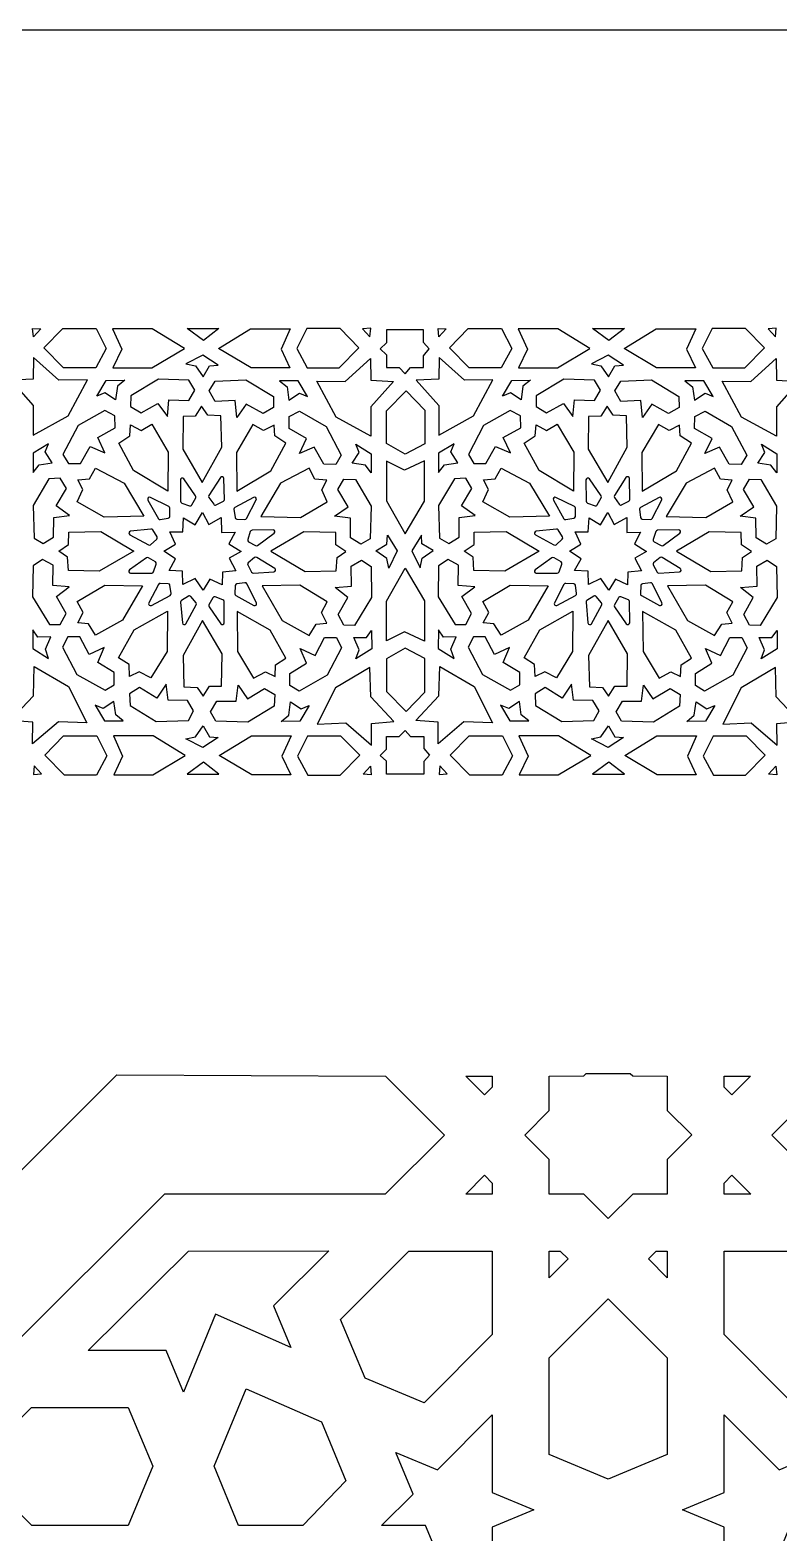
# Model space of a CAD drawing. Extents: x -600 to 600, y -600 to 600.
# Drawn here: x -155.2 to 45.8, y 196.7 to 600 of the extents above; entities that cross this region are included whole.
import ezdxf

# ---------------------------------------------------------------- set-up
doc = ezdxf.new("R2010")
doc.units = 0
doc.layers.get('0').update_dxf_attribs({"linetype": 'CONTINUOUS'})
doc.layers.add('PLAN_1', color=18, linetype='CONTINUOUS')

msp = doc.modelspace()

# ---------------------------------------------------------------- linework, layer by layer
for points in [[(-154.49, 519.95), (-152.31, 519.79), (-154.28, 517.66)], [(-151.45, 514.76), (-146.39, 519.9), (-137.45, 519.9), (-134.76, 514.54), (-137.56, 509.39), (-146.17, 509.39)], [(-130.55, 514.32), (-132.92, 509.39), (-122.48, 509.39), (-113.75, 514.54), (-122.37, 519.79), (-133.03, 519.79)], [(-113.05, 519.9), (-104.49, 519.9), (-108.63, 516.71)], [(-87.79, 514.32), (-85.42, 509.39), (-95.87, 509.39), (-104.6, 514.54), (-95.98, 519.79), (-85.32, 519.79)], [(-66.9, 514.76), (-71.96, 519.9), (-80.9, 519.9), (-83.59, 514.54), (-80.79, 509.39), (-72.17, 509.39)], [(-63.75, 520), (-65.93, 519.84), (-63.97, 517.71)], [(-59.52, 519.54), (-59.52, 516.02), (-61.24, 514.49), (-59.52, 512.85), (-59.52, 509.41), (-56.1, 509.41), (-54.51, 507.77), (-53.06, 509.41), (-49.56, 509.41), (-49.56, 512.6), (-48.02, 514.46), (-49.56, 516.13), (-49.56, 519.54)], [(-45.64, 519.95), (-43.46, 519.79), (-45.43, 517.66)], [(-42.6, 514.76), (-37.54, 519.9), (-28.6, 519.9), (-25.9, 514.54), (-28.71, 509.39), (-37.32, 509.39)], [(-21.7, 514.32), (-24.07, 509.39), (-13.63, 509.39), (-4.9, 514.54), (-13.52, 519.79), (-24.18, 519.79)], [(-4.2, 519.9), (4.36, 519.9), (0.22, 516.71)], [(21.06, 514.32), (23.43, 509.39), (12.98, 509.39), (4.25, 514.54), (12.87, 519.79), (23.54, 519.79)], [(41.95, 514.76), (36.89, 519.9), (27.95, 519.9), (25.26, 514.54), (28.06, 509.39), (36.68, 509.39)], [(45.1, 520), (42.92, 519.84), (44.88, 517.71)], [(-108.76, 506.92), (-107.04, 509.93), (-104.7, 510.1), (-108.82, 512.73), (-113.33, 510.44), (-110.8, 509.91)], [(0.09, 506.92), (1.81, 509.93), (4.15, 510.1), (0.03, 512.73), (-4.48, 510.44), (-1.95, 509.91)], [(-154.34, 491.33), (-144.97, 496.48), (-139.8, 506.12), (-147.45, 506.01), (-154.24, 512.14), (-154.34, 506.34), (-160.38, 506.01), (-154.34, 499.22)], [(-63.67, 491.01), (-73.04, 496.16), (-78.21, 505.8), (-70.56, 505.69), (-63.77, 511.82), (-63.67, 506.02), (-57.63, 505.69), (-63.67, 498.9)], [(-45.49, 491.33), (-36.12, 496.48), (-30.95, 506.12), (-38.6, 506.01), (-45.39, 512.14), (-45.49, 506.34), (-51.52, 506.01), (-45.49, 499.22)], [(45.19, 491.01), (35.81, 496.16), (30.64, 505.8), (38.29, 505.69), (45.08, 511.82), (45.19, 506.02), (51.22, 505.69), (45.19, 498.9)], [(-132.22, 500.79), (-135.09, 502.68), (-137.26, 501.76), (-134.75, 505.99), (-129.71, 506.02), (-131.73, 504.4)], [(-118.33, 496.29), (-117.89, 500.78), (-112.53, 500.56), (-110.94, 503.36), (-112.56, 506.01), (-120.74, 506.32), (-128.16, 501.87), (-128.18, 498.96), (-125.39, 497.3), (-120.85, 499.82)], [(-99.68, 496.07), (-100.12, 500.56), (-105.47, 500.34), (-107.07, 503.14), (-105.45, 505.79), (-97.26, 506.1), (-89.84, 501.65), (-89.82, 498.74), (-92.62, 497.08), (-97.15, 499.6)], [(-85.72, 500.66), (-82.85, 502.55), (-80.68, 501.63), (-83.19, 505.87), (-88.23, 505.89), (-86.21, 504.27)], [(-23.37, 500.79), (-26.24, 502.68), (-28.41, 501.76), (-25.9, 505.99), (-20.86, 506.02), (-22.88, 504.4)], [(-9.48, 496.29), (-9.04, 500.78), (-3.68, 500.56), (-2.09, 503.36), (-3.7, 506.01), (-11.89, 506.32), (-19.31, 501.87), (-19.33, 498.96), (-16.54, 497.3), (-12, 499.82)], [(9.17, 496.07), (8.73, 500.56), (3.38, 500.34), (1.78, 503.14), (3.4, 505.79), (11.59, 506.1), (19.01, 501.65), (19.03, 498.74), (16.23, 497.08), (11.7, 499.6)], [(23.13, 500.66), (26, 502.55), (28.17, 501.63), (25.66, 505.87), (20.62, 505.89), (22.64, 504.27)], [(-54.24, 503.16), (-49.18, 498.01), (-49.18, 488.92), (-54.45, 486.18), (-59.52, 489.03), (-59.52, 497.79)], [(-135.1, 486.56), (-137.02, 490.63), (-132.34, 493.27), (-132.41, 496.51), (-135.14, 497.92), (-142.3, 493.86), (-146.36, 486.14), (-144.89, 483.64), (-141.66, 483.7), (-139.07, 488.24)], [(-109.12, 499.1), (-110.82, 496.38), (-114.1, 496.31), (-114.18, 487.56), (-108.95, 478.61), (-103.72, 488.06), (-103.95, 496.5), (-107.5, 496.69)], [(-82.9, 486.34), (-80.98, 490.41), (-85.67, 493.05), (-85.6, 496.29), (-82.86, 497.7), (-75.71, 493.64), (-71.64, 485.92), (-73.11, 483.42), (-76.35, 483.48), (-78.94, 488.03)], [(-26.25, 486.56), (-28.17, 490.63), (-23.48, 493.27), (-23.55, 496.51), (-26.29, 497.92), (-33.44, 493.86), (-37.51, 486.14), (-36.04, 483.64), (-32.81, 483.7), (-30.22, 488.24)], [(-0.27, 499.1), (-1.96, 496.38), (-5.25, 496.31), (-5.33, 487.56), (-0.1, 478.61), (5.13, 488.06), (4.9, 496.5), (1.35, 496.69)], [(25.95, 486.34), (27.87, 490.41), (23.18, 493.05), (23.25, 496.29), (25.99, 497.7), (33.14, 493.64), (37.21, 485.92), (35.74, 483.42), (32.5, 483.48), (29.91, 488.03)], [(-128.22, 494.06), (-125.4, 492.58), (-122.53, 494.21), (-118.11, 486.71), (-118.17, 476.3), (-127.38, 481.76), (-131.38, 489.16), (-128.41, 491.15)], [(-89.68, 494), (-92.5, 492.52), (-95.37, 494.15), (-99.79, 486.65), (-99.72, 476.24), (-90.52, 481.7), (-86.52, 489.1), (-89.49, 491.09)], [(-19.37, 494.06), (-16.55, 492.58), (-13.68, 494.21), (-9.26, 486.71), (-9.32, 476.3), (-18.53, 481.76), (-22.53, 489.16), (-19.56, 491.15)], [(19.17, 494), (16.35, 492.52), (13.48, 494.15), (9.07, 486.65), (9.13, 476.24), (18.33, 481.7), (22.33, 489.1), (19.36, 491.09)], [(-149.23, 483.88), (-151.1, 486.78), (-150.21, 489), (-154.36, 486.42), (-154.36, 481.29), (-152.77, 483.35)], [(-68.71, 483.75), (-66.84, 486.65), (-67.73, 488.87), (-63.58, 486.29), (-63.58, 481.16), (-65.17, 483.22)], [(-40.38, 483.88), (-42.25, 486.78), (-41.36, 489), (-45.51, 486.42), (-45.51, 481.29), (-43.92, 483.35)], [(40.14, 483.75), (42.01, 486.65), (41.12, 488.87), (45.27, 486.29), (45.27, 481.16), (43.68, 483.22)], [(-54.67, 481.91), (-59.52, 484.32), (-59.52, 473.69), (-54.45, 464.82), (-49.28, 473.58), (-49.28, 484.43)], [(-142.35, 479.29), (-139.19, 479.54), (-137.59, 482.46), (-129.95, 478.44), (-124.62, 469.55), (-135.28, 469.28), (-142.51, 473.44), (-141.01, 476.71)], [(-75.55, 479.23), (-78.71, 479.48), (-80.3, 482.4), (-87.94, 478.38), (-93.28, 469.49), (-82.62, 469.22), (-75.39, 473.38), (-76.89, 476.65)], [(-33.5, 479.29), (-30.34, 479.54), (-28.74, 482.46), (-21.1, 478.44), (-15.77, 469.55), (-26.43, 469.28), (-33.66, 473.44), (-32.16, 476.71)], [(33.3, 479.23), (30.14, 479.48), (28.55, 482.4), (20.91, 478.38), (15.57, 469.49), (26.23, 469.22), (33.46, 473.38), (31.96, 476.65)], [(-144.56, 469.74), (-148.21, 472.3), (-145.44, 476.96), (-147.08, 479.73), (-150.14, 479.57), (-154.37, 472.44), (-154.12, 463.68), (-151.63, 462.25), (-148.85, 463.94), (-148.82, 469.19)], [(-73.44, 469.52), (-69.79, 472.08), (-72.57, 476.74), (-70.92, 479.51), (-67.86, 479.35), (-63.64, 472.22), (-63.88, 463.46), (-66.38, 462.03), (-69.15, 463.72), (-69.18, 468.98)], [(-35.71, 469.74), (-39.36, 472.3), (-36.59, 476.96), (-38.23, 479.73), (-41.29, 479.57), (-45.52, 472.44), (-45.27, 463.68), (-42.78, 462.25), (-40, 463.94), (-39.97, 469.19)], [(35.41, 469.52), (39.06, 472.08), (36.28, 476.74), (37.93, 479.51), (40.99, 479.35), (45.22, 472.22), (44.97, 463.46), (42.47, 462.03), (39.7, 463.72), (39.67, 468.98)], [(-101.7, 458.27), (-99.94, 454.85), (-103.53, 454.51), (-103.64, 451.1), (-106.92, 452.64), (-108.71, 449.65), (-110.83, 452.8), (-114.16, 451.22), (-114.24, 454.81), (-117.86, 454.95), (-116.11, 458.08), (-119.25, 460.14), (-116.17, 462.07), (-117.7, 465.31), (-114.19, 465.38), (-113.99, 469.06), (-110.89, 467.26), (-108.93, 470.56), (-107.2, 467.3), (-103.87, 469.18), (-103.81, 465.2), (-100.16, 465.25), (-101.8, 462.09), (-98.56, 460.03)], [(7.15, 458.27), (8.91, 454.85), (5.32, 454.51), (5.21, 451.1), (1.93, 452.64), (0.14, 449.65), (-1.98, 452.8), (-5.31, 451.22), (-5.39, 454.81), (-9.01, 454.95), (-7.26, 458.08), (-10.4, 460.14), (-7.32, 462.07), (-8.85, 465.31), (-5.34, 465.38), (-5.14, 469.06), (-2.04, 467.26), (-0.07, 470.56), (1.65, 467.3), (4.98, 469.18), (5.04, 465.2), (8.69, 465.25), (7.06, 462.09), (10.29, 460.03)], [(-147.49, 460.17), (-144.83, 461.92), (-144.79, 465.26), (-136.19, 465.42), (-127.34, 460.18), (-136.59, 454.78), (-144.89, 454.94), (-145.11, 458.55)], [(-70.41, 460.11), (-73.07, 461.86), (-73.11, 465.2), (-81.71, 465.36), (-90.56, 460.12), (-81.31, 454.72), (-73, 454.88), (-72.79, 458.49)], [(-62.34, 460.27), (-59.39, 462.02), (-59.21, 464.41), (-56.63, 460.22), (-58.89, 455.63), (-59.4, 458.2)], [(-47.02, 460.34), (-49.98, 462.09), (-50.15, 464.47), (-52.73, 460.28), (-50.48, 455.7), (-49.96, 458.26)], [(-38.64, 460.17), (-35.98, 461.92), (-35.94, 465.26), (-27.34, 465.42), (-18.49, 460.18), (-27.74, 454.78), (-36.04, 454.94), (-36.26, 458.55)], [(38.44, 460.11), (35.78, 461.86), (35.74, 465.2), (27.14, 465.36), (18.3, 460.12), (27.54, 454.72), (35.85, 454.88), (36.06, 458.49)], [(-144.68, 450.59), (-149.11, 450.94), (-149.01, 456.39), (-151.8, 457.95), (-154.37, 456.24), (-154.49, 447.92), (-149.95, 440.47), (-147.09, 440.51), (-145.52, 443.4), (-148.1, 447.95)], [(-73.32, 450.38), (-68.9, 450.72), (-68.99, 456.17), (-66.2, 457.73), (-63.63, 456.03), (-63.51, 447.7), (-68.05, 440.25), (-70.92, 440.3), (-72.48, 443.18), (-69.91, 447.73)], [(-35.83, 450.59), (-40.25, 450.94), (-40.16, 456.39), (-42.95, 457.95), (-45.52, 456.24), (-45.64, 447.92), (-41.1, 440.47), (-38.24, 440.51), (-36.67, 443.4), (-39.25, 447.95)], [(35.53, 450.38), (39.95, 450.72), (39.86, 456.17), (42.65, 457.73), (45.22, 456.03), (45.34, 447.7), (40.8, 440.25), (37.93, 440.3), (36.37, 443.18), (38.94, 447.73)], [(-54.67, 438.49), (-59.52, 436.08), (-59.52, 446.7), (-54.45, 455.57), (-49.28, 446.81), (-49.28, 435.97)], [(-142.37, 440.89), (-140.92, 443.73), (-142.5, 446.66), (-135.15, 451.06), (-124.98, 450.87), (-130.36, 441.6), (-137.6, 437.62), (-139.53, 440.66)], [(-75.53, 440.83), (-76.98, 443.67), (-75.4, 446.6), (-82.75, 451), (-92.92, 450.81), (-87.54, 441.54), (-80.29, 437.56), (-78.37, 440.6)], [(-33.52, 440.89), (-32.07, 443.73), (-33.65, 446.66), (-26.3, 451.06), (-16.13, 450.87), (-21.5, 441.6), (-28.75, 437.62), (-30.68, 440.66)], [(33.32, 440.83), (31.87, 443.67), (33.45, 446.6), (26.1, 451), (15.93, 450.81), (21.31, 441.54), (28.56, 437.56), (30.49, 440.6)], [(-128.46, 426.55), (-128.6, 429.75), (-131.41, 431.49), (-127.2, 439.03), (-118.3, 444.03), (-118.4, 433.26), (-122.73, 426.14), (-125.89, 427.79)], [(-89.43, 426.49), (-89.3, 429.69), (-86.49, 431.43), (-90.7, 438.97), (-99.6, 443.97), (-99.5, 433.21), (-95.17, 426.08), (-92.01, 427.73)], [(-19.61, 426.55), (-19.75, 429.75), (-22.56, 431.49), (-18.35, 439.03), (-9.45, 444.03), (-9.55, 433.26), (-13.88, 426.14), (-17.04, 427.79)], [(19.42, 426.49), (19.56, 429.69), (22.36, 431.43), (18.15, 438.97), (9.25, 443.97), (9.35, 433.21), (13.68, 426.08), (16.84, 427.73)], [(-108.75, 421.2), (-107.04, 423.9), (-103.76, 423.96), (-103.66, 432.63), (-108.86, 441.51), (-114.11, 432.16), (-113.91, 423.79), (-110.36, 423.6)], [(0.1, 421.2), (1.81, 423.9), (5.09, 423.96), (5.19, 432.63), (-0.01, 441.51), (-5.26, 432.16), (-5.05, 423.79), (-1.51, 423.6)], [(-149.64, 437.16), (-153.06, 437.08), (-154.44, 439.02), (-154.48, 434.08), (-150.2, 431.36), (-151.08, 433.83)], [(-135.3, 434.29), (-139.33, 432.4), (-141.85, 437.2), (-145.04, 437.18), (-146.47, 434.42), (-142.59, 427.09), (-135.05, 422.83), (-132.57, 424.29), (-132.58, 427.58), (-137.01, 430.28)], [(-82.71, 434.07), (-78.68, 432.18), (-76.15, 436.98), (-72.96, 436.96), (-71.54, 434.2), (-75.42, 426.87), (-82.95, 422.61), (-85.43, 424.07), (-85.42, 427.36), (-80.99, 430.06)], [(-68.3, 437.03), (-64.88, 436.95), (-63.51, 438.89), (-63.46, 433.95), (-67.74, 431.24), (-66.86, 433.7)], [(-40.79, 437.16), (-44.21, 437.08), (-45.58, 439.02), (-45.63, 434.08), (-41.35, 431.36), (-42.23, 433.83)], [(-26.45, 434.29), (-30.48, 432.4), (-33, 437.2), (-36.19, 437.18), (-37.61, 434.42), (-33.73, 427.09), (-26.2, 422.83), (-23.72, 424.29), (-23.73, 427.58), (-28.16, 430.28)], [(26.14, 434.07), (30.17, 432.18), (32.7, 436.98), (35.89, 436.96), (37.31, 434.2), (33.43, 426.87), (25.9, 422.61), (23.42, 424.07), (23.43, 427.36), (27.86, 430.06)], [(40.55, 437.03), (43.97, 436.95), (45.35, 438.89), (45.39, 433.95), (41.11, 431.24), (41.99, 433.7)], [(-54.24, 417.13), (-49.18, 422.28), (-49.18, 431.37), (-54.45, 434.11), (-59.52, 431.26), (-59.52, 422.5)], [(-154.06, 429.24), (-144.83, 423.83), (-139.93, 414.05), (-147.57, 414.37), (-154.52, 408.43), (-154.47, 414.24), (-160.49, 414.74), (-154.27, 421.35)], [(-63.95, 428.92), (-73.18, 423.51), (-78.08, 413.73), (-70.44, 414.06), (-63.49, 408.12), (-63.54, 413.92), (-57.52, 414.42), (-63.74, 421.04)], [(-45.21, 429.24), (-35.98, 423.83), (-31.07, 414.05), (-38.72, 414.37), (-45.67, 408.43), (-45.62, 414.24), (-51.64, 414.74), (-45.42, 421.35)], [(44.9, 428.92), (35.67, 423.51), (30.77, 413.73), (38.41, 414.06), (45.36, 408.12), (45.31, 413.92), (51.33, 414.42), (45.12, 421.04)], [(-118.66, 424.46), (-121.18, 420.74), (-125.77, 423.56), (-128.49, 421.88), (-128.33, 418.77), (-121.3, 414.48), (-112.69, 414.75), (-111.29, 417.29), (-112.96, 420.11), (-118.12, 420.13)], [(-99.34, 424.24), (-96.83, 420.52), (-92.24, 423.34), (-89.51, 421.66), (-89.68, 418.55), (-96.7, 414.27), (-105.32, 414.53), (-106.71, 417.07), (-105.04, 419.89), (-99.88, 419.91)], [(-9.81, 424.46), (-12.33, 420.74), (-16.91, 423.56), (-19.64, 421.88), (-19.48, 418.77), (-12.45, 414.48), (-3.84, 414.75), (-2.44, 417.29), (-4.11, 420.11), (-9.27, 420.13)], [(9.51, 424.24), (12.02, 420.52), (16.61, 423.34), (19.34, 421.66), (19.18, 418.55), (12.15, 414.27), (3.54, 414.53), (2.14, 417.07), (3.81, 419.89), (8.97, 419.91)], [(-132.68, 419.84), (-135.55, 417.95), (-137.72, 418.87), (-135.21, 414.64), (-130.16, 414.61), (-132.18, 416.24)], [(-85.26, 419.71), (-82.39, 417.82), (-80.22, 418.74), (-82.73, 414.51), (-87.78, 414.48), (-85.76, 416.11)], [(-23.83, 419.84), (-26.7, 417.95), (-28.87, 418.87), (-26.36, 414.64), (-21.31, 414.61), (-23.33, 416.24)], [(23.59, 419.71), (26.46, 417.82), (28.63, 418.74), (26.12, 414.51), (21.07, 414.48), (23.09, 416.11)], [(-108.76, 413.31), (-107.04, 410.3), (-104.7, 410.13), (-108.82, 407.5), (-113.33, 409.79), (-110.8, 410.32)], [(-59.48, 400.29), (-59.48, 403.81), (-61.2, 405.34), (-59.48, 406.98), (-59.48, 410.42), (-56.06, 410.42), (-54.47, 412.06), (-53.02, 410.42), (-49.52, 410.42), (-49.52, 407.23), (-47.98, 405.37), (-49.52, 403.7), (-49.52, 400.29)], [(0.09, 413.31), (1.81, 410.3), (4.15, 410.13), (0.03, 407.5), (-4.48, 409.79), (-1.95, 410.32)], [(-151.24, 405.43), (-146.17, 410.57), (-137.23, 410.57), (-134.54, 405.21), (-137.34, 400.06), (-145.96, 400.06)], [(-130.34, 405.1), (-132.71, 400.17), (-122.26, 400.17), (-113.54, 405.32), (-122.15, 410.57), (-132.82, 410.57)], [(-87.58, 405.1), (-85.21, 400.17), (-95.66, 400.17), (-104.38, 405.32), (-95.76, 410.57), (-85.1, 410.57)], [(-66.68, 405.37), (-71.74, 410.51), (-80.68, 410.51), (-83.38, 405.15), (-80.58, 400), (-71.96, 400)], [(-42.38, 405.43), (-37.32, 410.57), (-28.38, 410.57), (-25.69, 405.21), (-28.49, 400.06), (-37.11, 400.06)], [(-21.49, 405.1), (-23.86, 400.17), (-13.41, 400.17), (-4.69, 405.32), (-13.3, 410.57), (-23.97, 410.57)], [(21.27, 405.1), (23.64, 400.17), (13.19, 400.17), (4.47, 405.32), (13.09, 410.57), (23.75, 410.57)], [(42.17, 405.37), (37.11, 410.51), (28.17, 410.51), (25.47, 405.15), (28.27, 400), (36.89, 400)], [(-113.05, 400.33), (-104.49, 400.33), (-108.63, 403.52)], [(-4.2, 400.33), (4.36, 400.33), (0.22, 403.52)], [(-154.25, 400.26), (-152.07, 400.43), (-154.04, 402.56)], [(-63.62, 400.17), (-65.8, 400.34), (-63.83, 402.47)], [(-45.4, 400.26), (-43.22, 400.43), (-45.18, 402.56)], [(45.24, 400.17), (43.05, 400.34), (45.02, 402.47)]]:
    msp.add_lwpolyline(points, close=True)
at = {"layer": 'PLAN_1'}
for points in [[(248.53, -600), (600, -248.53), (600, 248.53), (248.53, 600), (-248.53, 600), (-600, 248.53), (-600, -248.53), (-248.53, -600)], [(-59.79, 319.28), (-43.98, 303.46), (-59.83, 287.61), (-119.13, 287.61), (-161.12, 245.62), (-183.49, 245.62), (-183.49, 268.04), (-131.89, 319.63)], [(-31.1, 316.34), (-33.19, 314.25), (-38.22, 319.28), (-31.1, 319.28)], [(6.58, 319.35), (15.86, 319.3), (15.86, 310.07), (22.42, 303.51), (15.86, 296.89), (15.86, 287.61), (6.58, 287.61), (0.02, 281.04), (-6.55, 287.61), (-15.83, 287.61), (-15.83, 296.89), (-22.4, 303.45), (-15.83, 310.02), (-15.83, 319.3), (-6.55, 319.35), (-5.9, 320), (5.93, 320)], [(33.18, 314.25), (31.1, 316.34), (31.1, 319.28), (38.21, 319.28)], [(183.48, 268.04), (183.48, 245.68), (161.07, 245.68), (119.13, 287.61), (59.75, 287.61), (43.94, 303.43), (59.79, 319.28), (132.75, 319.28)], [(-31.1, 290.58), (-31.1, 287.62), (-38.24, 287.61), (-33.18, 292.67)], [(38.26, 287.61), (31.12, 287.62), (31.12, 290.58), (33.2, 292.67)], [(-89.83, 257.61), (-85.2, 246.44), (-105.37, 255.36), (-114.01, 234.5), (-118.64, 245.68), (-139.59, 245.68), (-112.67, 272.35), (-75.02, 272.42)], [(-31.1, 249.93), (-49.42, 231.61), (-65.27, 238.18), (-71.83, 253.99), (-53.47, 272.35), (-31.1, 272.35)], [(-12.87, 272.35), (-10.78, 270.26), (-15.84, 265.19), (-15.85, 272.35)], [(15.85, 265.19), (10.79, 270.26), (12.88, 272.35), (15.86, 272.35)], [(71.82, 253.99), (65.27, 238.18), (49.42, 231.62), (31.1, 249.94), (31.1, 272.35), (53.46, 272.35)], [(15.85, 243.64), (15.85, 217.73), (0, 211.16), (-15.81, 217.71), (-15.81, 243.67), (0, 259.49)], [(-76.94, 226.51), (-70.38, 210.66), (-82, 198.73), (-99.19, 198.72), (-105.76, 214.58), (-97.13, 235.4)], [(-122.27, 214.57), (-128.83, 198.72), (-154.75, 198.72), (-170.59, 214.57), (-154.78, 230.39), (-128.81, 230.39)], [(-31.1, 207.53), (-19.94, 202.9), (-31.11, 198.27), (-31.08, 155.64), (-49, 198.65), (-60.84, 198.65), (-52.39, 207.09), (-57.01, 218.26), (-45.85, 213.63), (-31.1, 228.38)], [(45.87, 213.63), (57.03, 218.26), (52.41, 207.09), (60.79, 198.71), (48.84, 198.71), (31.09, 155.64), (31.13, 198.27), (19.96, 202.9), (31.12, 207.53), (31.12, 228.38)]]:
    msp.add_lwpolyline(points, close=True, dxfattribs=at)
for points in [[(-103.03, 474.03), (-103.15, 479.63, 0.738868), (-104.07, 479.89), (-107.18, 475.09, 0.310076), (-107.17, 474.52), (-105.87, 472.73, 0.370469), (-105.23, 472.58), (-103.3, 473.58, 0.286462)], [(5.82, 474.03), (5.7, 479.63, 0.738841), (4.78, 479.89), (1.67, 475.09, 0.310095), (1.68, 474.52), (2.98, 472.73, 0.37044), (3.62, 472.58), (5.55, 473.58, 0.286489)], [(-112.38, 472.33, 0.369737), (-111.77, 472.55), (-110.71, 474.48, 0.284405), (-110.73, 475), (-113.89, 479.59, 0.738716), (-114.81, 479.3), (-114.77, 473.55, 0.312977), (-114.44, 473.08)], [(-1.88, 475), (-5.04, 479.59, 0.738748), (-5.96, 479.3), (-5.91, 473.55, 0.312933), (-5.59, 473.08), (-3.53, 472.33, 0.369759), (-2.92, 472.55), (-1.86, 474.48, 0.284405)], [(-117.93, 472.13), (-122.89, 474.56, 0.73556), (-123.55, 473.87), (-120.75, 468.87, 0.317093), (-120.23, 468.62), (-118.08, 468.98, 0.365482), (-117.66, 469.47), (-117.65, 471.68, 0.28662)], [(-100.16, 469.18, 0.366754), (-99.69, 468.75), (-97.52, 468.67, 0.290358), (-97.06, 468.94), (-94.49, 473.89, 0.73579), (-95.17, 474.56), (-100.18, 471.9, 0.311905), (-100.45, 471.39)], [(-9.08, 472.13), (-14.04, 474.56, 0.735546), (-14.7, 473.87), (-11.9, 468.87, 0.317083), (-11.38, 468.62), (-9.22, 468.98, 0.365493), (-8.81, 469.47), (-8.8, 471.68, 0.28663)], [(14.36, 473.89, 0.73579), (13.68, 474.56), (8.67, 471.9, 0.311905), (8.4, 471.39), (8.69, 469.18, 0.366754), (9.16, 468.75), (11.33, 468.67, 0.290358), (11.79, 468.94)], [(-128.38, 464.54), (-123.4, 461.82, 0.318563), (-122.82, 461.88), (-121.18, 463.36, 0.361795), (-121.09, 463.99), (-122.24, 465.86, 0.290947), (-122.72, 466.1), (-128.2, 465.48, 0.732371)], [(-89.64, 464.99, 0.732886), (-89.95, 465.89), (-95.6, 465.75, 0.315624), (-96.07, 465.4), (-96.77, 463.3, 0.362863), (-96.54, 462.7), (-94.63, 461.65, 0.292456), (-94.09, 461.69)], [(-19.35, 465.48, 0.732371), (-19.53, 464.54), (-14.55, 461.82, 0.318563), (-13.97, 461.88), (-12.33, 463.36, 0.361795), (-12.24, 463.99), (-13.39, 465.86, 0.290947), (-13.87, 466.1)], [(19.21, 464.99, 0.732886), (18.9, 465.89), (13.25, 465.75, 0.315624), (12.78, 465.4), (12.08, 463.3, 0.362893), (12.31, 462.7), (14.22, 461.65, 0.292428), (14.76, 461.69)], [(-122.52, 454.25, 0.315853), (-122.05, 454.58), (-121.3, 456.67, 0.362683), (-121.51, 457.27), (-123.39, 458.37, 0.292503), (-123.93, 458.35), (-128.47, 455.17, 0.732746), (-128.18, 454.26)], [(-89.74, 454.6, 0.732491), (-89.51, 455.52), (-94.35, 458.5, 0.318685), (-94.93, 458.46), (-96.64, 457.07, 0.361942), (-96.77, 456.45), (-95.71, 454.52, 0.290601), (-95.24, 454.26)], [(-19.62, 455.17, 0.732746), (-19.33, 454.26), (-13.67, 454.25, 0.315908), (-13.2, 454.58), (-12.44, 456.67, 0.362625), (-12.66, 457.27), (-14.54, 458.37, 0.292503), (-15.08, 458.35)], [(19.11, 454.6, 0.73251), (19.34, 455.52), (14.5, 458.5, 0.318673), (13.92, 458.46), (12.21, 457.07, 0.361942), (12.09, 456.45), (13.14, 454.52, 0.2906), (13.61, 454.26)], [(-118.1, 451.43), (-120.26, 451.51, 0.290359), (-120.72, 451.25), (-123.3, 446.29, 0.735795), (-122.62, 445.62), (-117.6, 448.28, 0.311909), (-117.34, 448.79), (-117.62, 450.99, 0.366744)], [(-112.05, 447.97, 0.370619), (-112.69, 448.07), (-114.55, 446.94, 0.286026), (-114.79, 446.47), (-114.29, 440.89, 0.73907), (-113.36, 440.7), (-110.58, 445.71, 0.31023), (-110.63, 446.27)], [(-107.14, 445.23), (-103.99, 440.63, 0.738744), (-103.08, 440.92), (-103.1, 446.67, 0.312927), (-103.43, 447.14), (-105.48, 447.9, 0.369802), (-106.09, 447.67), (-107.16, 445.75, 0.284372)], [(-99.95, 448.27), (-95.1, 445.61, 0.735891), (-94.41, 446.28), (-96.98, 451.4, 0.316735), (-97.49, 451.67), (-99.66, 451.41, 0.365937), (-100.1, 450.94), (-100.2, 448.73, 0.286306)], [(-14.45, 446.29, 0.735766), (-13.77, 445.62), (-8.75, 448.28, 0.311968), (-8.49, 448.79), (-8.77, 450.99, 0.366684), (-9.25, 451.43), (-11.41, 451.51, 0.29038), (-11.87, 451.25)], [(-5.94, 446.47), (-5.44, 440.89, 0.739098), (-4.51, 440.7), (-1.73, 445.71, 0.310164), (-1.78, 446.27), (-3.2, 447.97, 0.370667), (-3.84, 448.07), (-5.7, 446.94, 0.286026)], [(1.71, 445.23), (4.86, 440.63, 0.738744), (5.77, 440.92), (5.75, 446.67, 0.312907), (5.42, 447.14), (3.37, 447.9, 0.369769), (2.76, 447.67), (1.69, 445.75, 0.284424)], [(8.91, 448.27), (13.75, 445.61, 0.735862), (14.44, 446.28), (11.87, 451.4, 0.316748), (11.36, 451.67), (9.19, 451.41, 0.365945), (8.75, 450.94), (8.65, 448.73, 0.286306)]]:
    msp.add_lwpolyline(points, format="xyb", close=True, dxfattribs=at)

doc.saveas('drawing.dxf')
